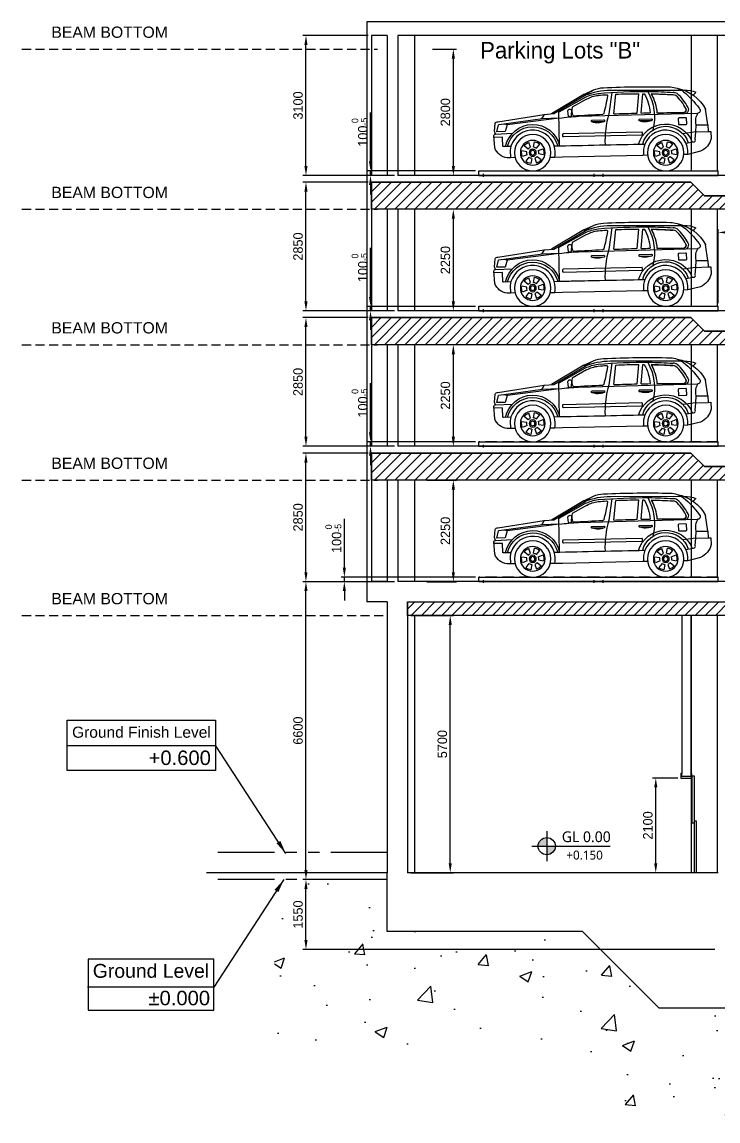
# Model space of a CAD drawing. Header units: millimetres. Extents: x -5 to 1510635, y -6 to 71285.
# Drawn here: x 95681 to 111096, y 13122 to 37472 of the extents above; entities that cross this region are included whole.
import ezdxf

# ---------------------------------------------------------------- set-up
doc = ezdxf.new("R2010")
doc.units = ezdxf.units.MM
doc.header["$LTSCALE"] = 1000
for name, pattern in [('CENTER', [2, 1.25, -0.25, 0.25, -0.25]), ('DASHED', [3, 2, -1]), ('HIDDEN', [0.375, 0.25, -0.125]), ('PHANTOM', [2.5, 1.25, -0.25, 0.25, -0.25, 0.25, -0.25])]:
    doc.linetypes.add(name, pattern=pattern)
for name, color, linetype in [('3', 3, 'Continuous'), ('A-SYM', 6, 'Continuous'), ('MP-1', 1, 'CENTER'), ('MP-2', 42, 'Continuous'), ('MP-4', 4, 'HIDDEN'), ('MP-5', 5, 'PHANTOM'), ('MP-7', 7, 'Continuous'), ('MP-8', 8, 'Continuous')]:
    doc.layers.add(name, color=color, linetype=linetype)
doc.styles.add('GHD', font='OUTLINE', dxfattribs={"bigfont": 'GHD'})
doc.styles.add('H', font='arial.ttf')
doc.styles.add('맑은고딕', font='malgun.ttf', dxfattribs={"height": 800})
doc.dimstyles.new('MPS2', dxfattribs={"dimscale": 100, "dimtxt": 3, "dimasz": 3, "dimexe": 1, "dimexo": 1, "dimgap": 1, "dimtad": 1, "dimzin": 12, "dimdsep": 46, "dimtxsty": 'Standard', "dimcen": 1, "dimclrd": 1, "dimclre": 1, "dimclrt": 7, "dimazin": 2, "dimtfac": 1, "dimtmove": 0, "dimatfit": 3, "dimfxl": 1, "dimarcsym": 0})
pattern_1 = [(45, (-816645.08, -299438.3), (-112.253202, 112.253202), [])]

# ---------------------------------------------------------------- blocks, each defined once
blk = doc.blocks.new('Door 2500-2up_2')
at = {"layer": 'MP-2'}
blk.add_lwpolyline([(-258151, -48910), (-258151, -48980), (-258351, -48980), (-258351, -48910), (-258371, -48910), (-258371, -49010), (-258131, -49010), (-258131, -48910), (-258151, -48910)], dxfattribs=at)
for points in [[(-258081, -50010), (-258121, -50010), (-258121, -48960), (-258081, -48960)], [(-258031, -51110), (-258071, -51110), (-258071, -49960), (-258031, -49960)]]:
    blk.add_lwpolyline(points, close=True, dxfattribs=at)
blk = doc.blocks.new('31231312')
at = {"layer": 'MP-1'}
for p, q in [((1253731, 253374), (1253731, 253312)), ((1256181, 253374), (1256181, 253312)), ((1256381, 253374), (1256381, 253312))]:
    blk.add_line(p, q, dxfattribs=at)
at = {"layer": 'MP-4'}
for p, q in [((1256281, 253436), (1253631, 253436)), ((1258931, 253436), (1256281, 253436))]:
    blk.add_line(p, q, dxfattribs=at)
at = {"layer": 'MP-7'}
for p, q in [((1253631, 253340), (1253631, 253440)), ((1253631, 253440), (1256281, 253440)), ((1253631, 253340), (1253631, 253440)), ((1253631, 253346), (1256281, 253346)), ((1253631, 253343), (1256281, 253343)), ((1253631, 253340), (1256281, 253340)), ((1256281, 253440), (1258931, 253440)), ((1256281, 253346), (1258931, 253346)), ((1256281, 253343), (1258931, 253343)), ((1256281, 253340), (1258931, 253340)), ((1258931, 253340), (1258931, 253440))]:
    blk.add_line(p, q, dxfattribs=at)
blk = doc.blocks.new('suv3')
at = {"layer": 'MP-2', "linetype": 'ByBlock', "lineweight": -2}
for p, q in [((116944, -43184, 0), (116726, -43084, 0)), ((115671, -43595, 0), (115639, -43167, 0)), ((115759, -43597, 0), (115724, -43167, 0)), ((116281, -43612, 0), (116237, -43179, 0)), ((116881, -43288, 0), (117199, -43467, 0)), ((114200, -43860, 0), (114246, -43510, 0)), ((117060, -43668, 0), (114417, -43595, 0)), ((117487, -43706, 0), (118642, -43854, 0)), ((114464, -44015, 0), (114454, -43861, 0)), ((114464, -44015, 0), (114749, -44054, 0)), ((118900, -44063, 0), (118525, -44044, 0)), ((118642, -43854, 0), (118712, -43839, 0)), ((118642, -43854, 0), (118689, -44007, 0)), ((118689, -44007, 0), (118873, -44011, 0)), ((118712, -43839, 0), (118833, -43853, 0)), ((118873, -44011, 0), (118833, -43853, 0)), ((115048, -44373, 0), (114975, -44284, 0)), ((115109, -44346, 0), (115091, -44232, 0)), ((115176, -44353, 0), (115217, -44245, 0)), ((117597, -44324, 0), (115590, -44282, 0)), ((117994, -44373, 0), (117921, -44284, 0)), ((118055, -44346, 0), (118037, -44232, 0)), ((118122, -44353, 0), (118163, -44245, 0)), ((114642, -44514, 0), (114728, -44516, 0)), ((115002, -44494, 0), (114888, -44513, 0)), ((115009, -44428, 0), (114901, -44387, 0)), ((115030, -44555, 0), (114940, -44628, 0)), ((115230, -44392, 0), (115320, -44319, 0)), ((115251, -44519, 0), (115359, -44561, 0)), ((115258, -44453, 0), (115372, -44434, 0)), ((115530, -44531, 0), (115641, -44533, 0)), ((117948, -44494, 0), (117834, -44513, 0)), ((117955, -44428, 0), (117847, -44387, 0)), ((117976, -44555, 0), (117886, -44628, 0)), ((118176, -44392, 0), (118266, -44319, 0)), ((118197, -44519, 0), (118305, -44561, 0)), ((118203, -44453, 0), (118318, -44434, 0)), ((115084, -44594, 0), (115043, -44703, 0)), ((115151, -44601, 0), (115169, -44715, 0)), ((115212, -44574, 0), (115285, -44663, 0)), ((117585, -44577, 0), (117686, -44579, 0)), ((118030, -44594, 0), (117989, -44703, 0)), ((118096, -44601, 0), (118115, -44715, 0)), ((118158, -44574, 0), (118231, -44663, 0)), ((118465, -44582, 0), (118570, -44585, 0))]:
    blk.add_line(p, q, dxfattribs=at)
at = {"layer": 'MP-2', "linetype": 'ByBlock', "lineweight": -2, "elevation": 0}
for points in [[(116510, -43034, 0.01836), (115021, -43018, 0.080137), (114874, -43045, 0.084902), (114737, -43123, 0.076385), (114392, -43489, 0.72501), (114417, -43595, -0.236485), (114460, -43854, -0.168268), (114446, -43860), (114200, -43860), (114193, -44005), (114127, -44004), (114124, -44157, 0.23594), (114359, -44443), (114642, -44514, -0.869001), (115590, -44282, -0.866595)], [(114779, -43093), (116356, -43096, -0.100483), (116925, -43209, -0.098935)], [(117597, -44324, -0.809313), (118574, -44415), (118570, -44585), (118640, -44586, 0.277383), (118917, -44369), (118934, -44091, 0.46696), (118900, -44063), (118921, -44000), (118907, -43824, 0.35293), (118845, -43788), (117820, -43624), (117604, -43608), (116913, -43202, 0.171351), (116510, -43034)], [(114635, -43472, -0.094188), (114875, -43164, -0.12407), (114966, -43138, -0.12407)], [(114682, -43497, -0.092772), (114906, -43208, -0.115271), (114968, -43191, -82.989729)], [(116322, -43139), (116393, -43615, -0.075864), (116474, -44300)], [(117480, -44320), (117496, -43581, 0.276942), (117489, -43569), (116907, -43241)], [(117199, -43467, -0.243717), (117178, -43656, 1.818359)], [(117220, -43522), (117224, -43652, 0.383303), (117252, -43679, 0.240471), (117283, -43664), (117296, -43552, 0.732078), (117220, -43522, 0.79772)], [(114682, -44263), (114515, -44235, -0.509828), (114474, -44177), (114464, -44015), (114193, -44005)], [(118558, -44336), (118724, -44340, 0.414214), (118738, -44327), (118742, -44143, -0.414214), (118755, -44130), (118931, -44134)]]:
    blk.add_lwpolyline(points, format="xyb", dxfattribs=at)
at = {"layer": 'MP-2', "elevation": 0}
blk.add_lwpolyline([(114682, -43497, -0.092772), (114906, -43208, -0.115271), (114968, -43191), (115453, -43170, 0.106947), (115323, -43589), (114853, -43586), (114731, -43586, -0.559116), (114682, -43497, 0.266086)], format="xyb", dxfattribs=at)
at = {"layer": 'MP-2', "linetype": 'ByBlock', "lineweight": -2, "elevation": 0}
for points in [[(116913, -43202), (116944, -43184), (117657, -43612)], [(117487, -43706), (117858, -43722), (118712, -43839)], [(117820, -43624), (117882, -43725)]]:
    blk.add_lwpolyline(points, dxfattribs=at)
for points in [[(114685, -43700), (114834, -43704, -0.414214), (114852, -43723), (114849, -43833, -0.414214), (114830, -43851), (114682, -43848, -0.414214), (114664, -43829), (114666, -43718, -0.414214)], [(115444, -43764), (115708, -43770, 0.414214), (115721, -43757), (115721, -43743, 0.414214), (115708, -43730), (115445, -43724, 0.414214), (115431, -43737), (115431, -43750, 0.414214)], [(116496, -43787), (116760, -43793, 0.414214), (116773, -43780), (116774, -43767, 0.414214), (116761, -43753), (116497, -43747, 0.414214), (116483, -43760), (116483, -43774, 0.414214)], [(115662, -44018), (117398, -44057, -0.414214), (117416, -44076), (117415, -44100, -0.414214), (117396, -44118), (115661, -44079, -0.414214), (115643, -44060), (115643, -44036, -0.414214)], [(115590, -44282, -0.119938), (115623, -44513, 0.436161), (115641, -44533), (117419, -44573), (117585, -44577, -0.128137), (117597, -44324, 0.000172)]]:
    blk.add_lwpolyline(points, format="xyb", close=True, dxfattribs=at)
at = {"layer": 'MP-2', "linetype": 'ByBlock', "lineweight": -2}
for centre, radius in [((115130, -44474, 0), 404), ((118076, -44474, 0), 404), ((115130, -44474, 0), 273), ((118076, -44474, 0), 273), ((115130, -44474, 0), 79.9), ((115130, -44474, 0), 50.8), ((118076, -44474, 0), 79.9), ((118076, -44474, 0), 50.8)]:
    blk.add_circle(centre, radius, dxfattribs=at)
for centre, radius, start, end in [((115052, -43942, 0), 914, 101.1752, 151.8013), ((114695, -43685, 0), 597, 87.313, 112.9815), ((115467, -42224, 0), 1358, 222.2253, 225.8404), ((115728, -54879, 0), 11766, 91.1141, 93.7235), ((115715, -54558, 0), 11392, 91.3181, 93.7601), ((116357, -43679, 0), 1038, 150.7125, 174.9845), ((116531, -43683, 0), 1151, 150.4869, 194.2615), ((116391, -43647, 0), 918, 148.4555, 176.4844), ((115530, -56471, 0), 13356, 85.2855, 90.1301), ((115715, -54558, 0), 11392, 90.3801, 90.5395), ((115715, -54558, 0), 11392, 87.374, 89.9546), ((116440, -43208, 0), 18.5, 86.3426, 187.9256), ((119632, -42764, 0), 3241, 187.9256, 195.0977), ((115715, -54558, 0), 11392, 85.432, 86.3426), ((116550, -43861, 0), 662, 59.9877, 83.7307), ((116459, -44268, 0), 1120, 66.3981, 81.3416), ((114259, -43515, 0), 13.2, 151.6533, 171.8368), ((114739, -43515, 0), 112, 156.5039, 224.5451), ((114734, -43526, 0), 59.9, 150.1993, 267.0403), ((114853, -82389, 0), 38803, 89.3055, 90.1794), ((115584, -43410, 0), 381, 248.4342, 288.9886), ((114853, -82389, 0), 38803, 88.791, 89.0823), ((114853, -82389, 0), 38803, 87.8902, 88.662), ((116636, -43433, 0), 381, 248.4342, 288.9886), ((116521, -43603, 0), 18.5, 195.0977, 267.5373), ((114853, -82389, 0), 38803, 86.5638, 87.5373), ((116830, -48659, 0), 4997, 82.454, 87.3724), ((115130, -44474, 0), 634, 17.3149, 158.3578), ((115131, -44415, 0), 526, 14.6055, 162.2153), ((118075, -44457, 0), 611, 11.1429, 167.1992), ((118076, -44474, 0), 576, 13.632, 164.8345), ((115130, -44474, 0), 245, 99.1937, 129.1937), ((115130, -44474, 0), 245, 39.1937, 69.1937), ((118076, -44474, 0), 245, 99.1937, 129.1937), ((118076, -44474, 0), 245, 39.1937, 69.1937), ((115130, -44474, 0), 245, 159.1937, 189.1937), ((115130, -44474, 0), 129, 159.1937, 189.1937), ((115130, -44474, 0), 129, 219.1937, 249.1937), ((115130, -44474, 0), 129, 99.1937, 129.1937), ((115130, -44474, 0), 129, 39.1937, 69.1937), ((115130, -44474, 0), 129, 339.1937, 9.1937), ((115130, -44474, 0), 245, 339.1937, 9.1937), ((118076, -44474, 0), 245, 159.1937, 189.1937), ((118076, -44474, 0), 129, 159.1937, 189.1937), ((118076, -44474, 0), 129, 219.1937, 249.1937), ((118076, -44474, 0), 129, 99.1937, 129.1937), ((118076, -44474, 0), 129, 39.1937, 69.1937), ((118076, -44474, 0), 129, 339.1937, 9.1937), ((118076, -44474, 0), 245, 339.1937, 9.1937), ((115130, -44474, 0), 245, 219.1937, 249.1937), ((115130, -44474, 0), 129, 279.1937, 309.1937), ((115130, -44474, 0), 245, 279.1937, 309.1937), ((118076, -44474, 0), 245, 219.1937, 249.1937), ((118076, -44474, 0), 129, 279.1937, 309.1937), ((118076, -44474, 0), 245, 279.1937, 309.1937)]:
    blk.add_arc(centre, radius, start, end, dxfattribs=at)
blk = doc.blocks.new('*D611')
at = {"layer": 'DEFPOINTS', "color": 0, "linetype": 'ByBlock', "transparency": 16777216}
for p in [(101970, 18472), (103771, 18472, 0), (111096, 16922, 0)]:
    blk.add_point(p, dxfattribs=at)
at = {"layer": 'MP-8', "color": 1, "linetype": 'ByBlock', "lineweight": -2, "transparency": 16777216}
for p, q in [((103701, 18472), (101900, 18472)), ((101970, 17132), (101970, 18262)), ((111026, 16922), (101900, 16922))]:
    blk.add_line(p, q, dxfattribs=at)
at = {"layer": 'MP-8', "color": 1, "linetype": 'ByBlock', "transparency": 16777216}
for points in [[(101935, 18262), (102005, 18262), (101970, 18472)], [(101935, 17132), (102005, 17132), (101970, 16922)]]:
    blk.add_solid(points, dxfattribs=at)
at = {"layer": 'MP-8', "color": 7, "linetype": 'ByBlock', "transparency": 16777216, "insert": (101795, 17697), "char_height": 210, "attachment_point": 5, "rotation": 90}
blk.add_mtext('1550', dxfattribs=at)
blk = doc.blocks.new('*D612')
at = {"layer": 'DEFPOINTS', "color": 0, "linetype": 'ByBlock', "transparency": 16777216}
for p in [(101970, 25072), (103321, 25072), (103771, 18472, 0)]:
    blk.add_point(p, dxfattribs=at)
at = {"layer": 'MP-8', "color": 1, "linetype": 'ByBlock', "lineweight": -2, "transparency": 16777216}
for p, q in [((103251, 25072), (101900, 25072)), ((101970, 18682), (101970, 24862)), ((103701, 18472), (101900, 18472))]:
    blk.add_line(p, q, dxfattribs=at)
at = {"layer": 'MP-8', "color": 1, "linetype": 'ByBlock', "transparency": 16777216}
for points in [[(101935, 24862), (102005, 24862), (101970, 25072)], [(101935, 18682), (102005, 18682), (101970, 18472)]]:
    blk.add_solid(points, dxfattribs=at)
at = {"layer": 'MP-8', "color": 7, "linetype": 'ByBlock', "transparency": 16777216, "insert": (101795, 21772), "char_height": 210, "attachment_point": 5, "rotation": 90}
blk.add_mtext('6600', dxfattribs=at)
blk = doc.blocks.new('*D613')
at = {"layer": 'DEFPOINTS', "color": 0, "linetype": 'ByBlock', "transparency": 16777216}
for p in [(101970, 27922), (103421, 27922, 0), (104001, 25072, 0)]:
    blk.add_point(p, dxfattribs=at)
at = {"layer": 'MP-8', "color": 1, "linetype": 'ByBlock', "lineweight": -2, "transparency": 16777216}
for p, q in [((103351, 27922), (101900, 27922)), ((101970, 25282), (101970, 27712)), ((103931, 25072), (101900, 25072))]:
    blk.add_line(p, q, dxfattribs=at)
at = {"layer": 'MP-8', "color": 1, "linetype": 'ByBlock', "transparency": 16777216}
for points in [[(101935, 27712), (102005, 27712), (101970, 27922)], [(101935, 25282), (102005, 25282), (101970, 25072)]]:
    blk.add_solid(points, dxfattribs=at)
at = {"layer": 'MP-8', "color": 7, "linetype": 'ByBlock', "transparency": 16777216, "insert": (101795, 26497), "char_height": 210, "attachment_point": 5, "rotation": 90}
blk.add_mtext('2850', dxfattribs=at)
blk = doc.blocks.new('*D614')
at = {"layer": 'DEFPOINTS', "color": 0, "linetype": 'ByBlock', "transparency": 16777216}
for p in [(101970, 30922), (103421, 30922), (104001, 28072, 0)]:
    blk.add_point(p, dxfattribs=at)
at = {"layer": 'MP-8', "color": 1, "linetype": 'ByBlock', "lineweight": -2, "transparency": 16777216}
for p, q in [((103351, 30922), (101900, 30922)), ((101970, 28282), (101970, 30712)), ((103931, 28072), (101900, 28072))]:
    blk.add_line(p, q, dxfattribs=at)
at = {"layer": 'MP-8', "color": 1, "linetype": 'ByBlock', "transparency": 16777216}
for points in [[(101935, 30712), (102005, 30712), (101970, 30922)], [(101935, 28282), (102005, 28282), (101970, 28072)]]:
    blk.add_solid(points, dxfattribs=at)
at = {"layer": 'MP-8', "color": 7, "linetype": 'ByBlock', "transparency": 16777216, "insert": (101795, 29497), "char_height": 210, "attachment_point": 5, "rotation": 90}
blk.add_mtext('2850', dxfattribs=at)
blk = doc.blocks.new('*D615')
at = {"layer": 'DEFPOINTS', "color": 0, "linetype": 'ByBlock', "transparency": 16777216}
for p in [(101970, 33922), (103421, 33922, 0), (104001, 31072, 0)]:
    blk.add_point(p, dxfattribs=at)
at = {"layer": 'MP-8', "color": 1, "linetype": 'ByBlock', "lineweight": -2, "transparency": 16777216}
for p, q in [((103351, 33922), (101900, 33922)), ((101970, 31282), (101970, 33712)), ((103931, 31072), (101900, 31072))]:
    blk.add_line(p, q, dxfattribs=at)
at = {"layer": 'MP-8', "color": 1, "linetype": 'ByBlock', "transparency": 16777216}
for points in [[(101935, 33712), (102005, 33712), (101970, 33922)], [(101935, 31282), (102005, 31282), (101970, 31072)]]:
    blk.add_solid(points, dxfattribs=at)
at = {"layer": 'MP-8', "color": 7, "linetype": 'ByBlock', "transparency": 16777216, "insert": (101795, 32497), "char_height": 210, "attachment_point": 5, "rotation": 90}
blk.add_mtext('2850', dxfattribs=at)
blk = doc.blocks.new('*D617')
at = {"layer": 'DEFPOINTS', "color": 0, "linetype": 'ByBlock', "transparency": 16777216}
for p in [(101970, 37172), (103421, 37172), (104001, 34072, 0)]:
    blk.add_point(p, dxfattribs=at)
at = {"layer": 'MP-8', "color": 1, "linetype": 'ByBlock', "lineweight": -2, "transparency": 16777216}
for p, q in [((103351, 37172), (101900, 37172)), ((101970, 34282), (101970, 36962)), ((103931, 34072), (101900, 34072))]:
    blk.add_line(p, q, dxfattribs=at)
at = {"layer": 'MP-8', "color": 1, "linetype": 'ByBlock', "transparency": 16777216}
for points in [[(101935, 36962), (102005, 36962), (101970, 37172)], [(101935, 34282), (102005, 34282), (101970, 34072)]]:
    blk.add_solid(points, dxfattribs=at)
at = {"layer": 'MP-8', "color": 7, "linetype": 'ByBlock', "transparency": 16777216, "insert": (101795, 35622), "char_height": 210, "attachment_point": 5, "rotation": 90}
blk.add_mtext('3100', dxfattribs=at)
blk = doc.blocks.new('*D618')
at = {"layer": 'DEFPOINTS', "color": 0, "linetype": 'ByBlock', "transparency": 16777216}
for p in [(104221, 24322, 0), (105165, 24322), (104221, 18622, 0)]:
    blk.add_point(p, dxfattribs=at)
at = {"layer": 'MP-8', "color": 1, "linetype": 'ByBlock', "lineweight": -2, "transparency": 16777216}
for p, q in [((104291, 24322), (105235, 24322)), ((105165, 18832), (105165, 24112)), ((104291, 18622), (105235, 18622))]:
    blk.add_line(p, q, dxfattribs=at)
at = {"layer": 'MP-8', "color": 1, "linetype": 'ByBlock', "transparency": 16777216}
for points in [[(105130, 24112), (105200, 24112), (105165, 24322)], [(105130, 18832), (105200, 18832), (105165, 18622)]]:
    blk.add_solid(points, dxfattribs=at)
at = {"layer": 'MP-8', "color": 7, "linetype": 'ByBlock', "transparency": 16777216, "insert": (104990, 21472), "char_height": 210, "attachment_point": 5, "rotation": 90}
blk.add_mtext('5700', dxfattribs=at)
blk = doc.blocks.new('*D591')
at = {"layer": 'DEFPOINTS', "color": 0, "linetype": 'ByBlock', "transparency": 16777216}
for p in [(104575, 27322, 0), (105234, 27322), (104575, 25072, 0)]:
    blk.add_point(p, dxfattribs=at)
at = {"layer": 'MP-8', "color": 1, "linetype": 'ByBlock', "lineweight": -2, "transparency": 16777216}
for p, q in [((104645, 27322), (105304, 27322)), ((105234, 25282), (105234, 27112)), ((104645, 25072), (105304, 25072))]:
    blk.add_line(p, q, dxfattribs=at)
at = {"layer": 'MP-8', "color": 1, "linetype": 'ByBlock', "transparency": 16777216}
for points in [[(105199, 27112), (105269, 27112), (105234, 27322)], [(105199, 25282), (105269, 25282), (105234, 25072)]]:
    blk.add_solid(points, dxfattribs=at)
at = {"layer": 'MP-8', "color": 7, "linetype": 'ByBlock', "transparency": 16777216, "insert": (105059, 26197), "char_height": 210, "attachment_point": 5, "rotation": 90}
blk.add_mtext('2250', dxfattribs=at)
blk = doc.blocks.new('*D592')
at = {"layer": 'DEFPOINTS', "color": 0, "linetype": 'ByBlock', "transparency": 16777216}
for p in [(105234, 30322, 0), (105234, 30322), (105234, 28072, 0)]:
    blk.add_point(p, dxfattribs=at)
at = {"layer": 'MP-8', "color": 1, "linetype": 'ByBlock', "lineweight": -2, "transparency": 16777216}
blk.add_line((105234, 28282), (105234, 30112), dxfattribs=at)
at = {"layer": 'MP-8', "color": 1, "linetype": 'ByBlock', "transparency": 16777216}
for points in [[(105199, 30112), (105269, 30112), (105234, 30322)], [(105199, 28282), (105269, 28282), (105234, 28072)]]:
    blk.add_solid(points, dxfattribs=at)
at = {"layer": 'MP-8', "color": 7, "linetype": 'ByBlock', "transparency": 16777216, "insert": (105059, 29197), "char_height": 210, "attachment_point": 5, "rotation": 90}
blk.add_mtext('2250', dxfattribs=at)
blk = doc.blocks.new('*D593')
at = {"layer": 'DEFPOINTS', "color": 0, "linetype": 'ByBlock', "transparency": 16777216}
for p in [(105234, 33322, 0), (105234, 33322), (105234, 31072, 0)]:
    blk.add_point(p, dxfattribs=at)
at = {"layer": 'MP-8', "color": 1, "linetype": 'ByBlock', "lineweight": -2, "transparency": 16777216}
blk.add_line((105234, 31282), (105234, 33112), dxfattribs=at)
at = {"layer": 'MP-8', "color": 1, "linetype": 'ByBlock', "transparency": 16777216}
for points in [[(105199, 33112), (105269, 33112), (105234, 33322)], [(105199, 31282), (105269, 31282), (105234, 31072)]]:
    blk.add_solid(points, dxfattribs=at)
at = {"layer": 'MP-8', "color": 7, "linetype": 'ByBlock', "transparency": 16777216, "insert": (105059, 32197), "char_height": 210, "attachment_point": 5, "rotation": 90}
blk.add_mtext('2250', dxfattribs=at)
blk = doc.blocks.new('*D594')
at = {"layer": 'DEFPOINTS', "color": 0, "linetype": 'ByBlock', "transparency": 16777216}
for p in [(104706, 36872), (105234, 36872), (105234, 34072)]:
    blk.add_point(p, dxfattribs=at)
at = {"layer": 'MP-8', "color": 1, "linetype": 'ByBlock', "lineweight": -2, "transparency": 16777216}
for p, q in [((104776, 36872), (105304, 36872)), ((105234, 34282), (105234, 36662))]:
    blk.add_line(p, q, dxfattribs=at)
at = {"layer": 'MP-8', "color": 1, "linetype": 'ByBlock', "transparency": 16777216}
for points in [[(105199, 36662), (105269, 36662), (105234, 36872)], [(105199, 34282), (105269, 34282), (105234, 34072)]]:
    blk.add_solid(points, dxfattribs=at)
at = {"layer": 'MP-8', "color": 7, "linetype": 'ByBlock', "transparency": 16777216, "insert": (105059, 35472), "char_height": 210, "attachment_point": 5, "rotation": 90}
blk.add_mtext('2800', dxfattribs=at)
blk = doc.blocks.new('*D619')
at = {"layer": 'DEFPOINTS', "color": 0, "linetype": 'ByBlock', "transparency": 16777216}
for p in [(102820, 25172), (105796, 25172), (103421, 25072)]:
    blk.add_point(p, dxfattribs=at)
at = {"layer": 'MP-8', "color": 1, "linetype": 'ByBlock', "lineweight": -2, "transparency": 16777216}
for p, q in [((102820, 25382), (102820, 26467)), ((105726, 25172), (102750, 25172)), ((102820, 25072), (102820, 25172)), ((103351, 25072), (102750, 25072)), ((102820, 24862), (102820, 24652))]:
    blk.add_line(p, q, dxfattribs=at)
at = {"layer": 'MP-8', "color": 1, "linetype": 'ByBlock', "transparency": 16777216}
for points in [[(102785, 25382), (102855, 25382), (102820, 25172)], [(102785, 24862), (102855, 24862), (102820, 25072)]]:
    blk.add_solid(points, dxfattribs=at)
at = {"layer": 'MP-8', "color": 7, "linetype": 'ByBlock', "transparency": 16777216, "insert": (102578, 26030), "char_height": 210, "attachment_point": 5, "rotation": 90}
blk.add_mtext('100{\\H147.000000;\\S 0^ -5;}', dxfattribs=at)
blk = doc.blocks.new('*D620')
at = {"layer": 'DEFPOINTS', "color": 0, "linetype": 'ByBlock', "transparency": 16777216}
for p in [(103400, 28172), (104001, 28072, 0), (105796, 28172, 0)]:
    blk.add_point(p, dxfattribs=at)
at = {"layer": 'MP-8', "color": 1, "linetype": 'ByBlock', "lineweight": -2, "transparency": 16777216}
for p, q in [((103400, 28382), (103400, 29467)), ((105726, 28172), (103330, 28172)), ((103931, 28072), (103330, 28072)), ((103400, 28072), (103400, 28172)), ((103400, 27862), (103400, 27652))]:
    blk.add_line(p, q, dxfattribs=at)
at = {"layer": 'MP-8', "color": 1, "linetype": 'ByBlock', "transparency": 16777216}
for points in [[(103365, 28382), (103435, 28382), (103400, 28172)], [(103365, 27862), (103435, 27862), (103400, 28072)]]:
    blk.add_solid(points, dxfattribs=at)
at = {"layer": 'MP-8', "color": 7, "linetype": 'ByBlock', "transparency": 16777216, "insert": (103159, 29030), "char_height": 210, "attachment_point": 5, "rotation": 90}
blk.add_mtext('100{\\H147.000000;\\S 0^ -5;}', dxfattribs=at)
blk = doc.blocks.new('*D621')
at = {"layer": 'DEFPOINTS', "color": 0, "linetype": 'ByBlock', "transparency": 16777216}
for p in [(103400, 31172), (105796, 31172, 0), (104001, 31072, 0)]:
    blk.add_point(p, dxfattribs=at)
at = {"layer": 'MP-8', "color": 1, "linetype": 'ByBlock', "lineweight": -2, "transparency": 16777216}
for p, q in [((103400, 31382), (103400, 32467)), ((105726, 31172), (103330, 31172)), ((103400, 31072), (103400, 31172)), ((103931, 31072), (103330, 31072)), ((103400, 30862), (103400, 30652))]:
    blk.add_line(p, q, dxfattribs=at)
at = {"layer": 'MP-8', "color": 1, "linetype": 'ByBlock', "transparency": 16777216}
for points in [[(103365, 31382), (103435, 31382), (103400, 31172)], [(103365, 30862), (103435, 30862), (103400, 31072)]]:
    blk.add_solid(points, dxfattribs=at)
at = {"layer": 'MP-8', "color": 7, "linetype": 'ByBlock', "transparency": 16777216, "insert": (103159, 32030), "char_height": 210, "attachment_point": 5, "rotation": 90}
blk.add_mtext('100{\\H147.000000;\\S 0^ -5;}', dxfattribs=at)
blk = doc.blocks.new('*D622')
at = {"layer": 'DEFPOINTS', "color": 0, "linetype": 'ByBlock', "transparency": 16777216}
for p in [(103400, 34172), (105796, 34172), (104001, 34072, 0)]:
    blk.add_point(p, dxfattribs=at)
at = {"layer": 'MP-8', "color": 1, "linetype": 'ByBlock', "lineweight": -2, "transparency": 16777216}
for p, q in [((103400, 34382), (103400, 35467)), ((105726, 34172), (103330, 34172)), ((103400, 34072), (103400, 34172)), ((103931, 34072), (103330, 34072)), ((103400, 33862), (103400, 33652))]:
    blk.add_line(p, q, dxfattribs=at)
at = {"layer": 'MP-8', "color": 1, "linetype": 'ByBlock', "transparency": 16777216}
for points in [[(103365, 34382), (103435, 34382), (103400, 34172)], [(103365, 33862), (103435, 33862), (103400, 34072)]]:
    blk.add_solid(points, dxfattribs=at)
at = {"layer": 'MP-8', "color": 7, "linetype": 'ByBlock', "transparency": 16777216, "insert": (103159, 35030), "char_height": 210, "attachment_point": 5, "rotation": 90}
blk.add_mtext('100{\\H147.000000;\\S 0^ -5;}', dxfattribs=at)
blk = doc.blocks.new('1223333333')
at = {"layer": 'A-SYM'}
h = blk.add_hatch(color=256, dxfattribs=at)
h.paths.add_polyline_path([(-984, 0), (-984, 96, 0.414214), (-1080, 0)])
h.paths.add_polyline_path([(-888, 0), (-984, 0), (-984, -96, 0.414214)])
blk.add_line((-984, 168), (-984, -168), dxfattribs=at)
blk.add_lwpolyline([(-1152, 0), (-298, 0), (-277, 0)], dxfattribs=at)
blk.add_circle((-984, 0), 96, dxfattribs=at)
blk = doc.blocks.new('*D603')
at = {"layer": 'DEFPOINTS', "color": 0, "linetype": 'ByBlock', "transparency": 16777216}
for p in [(109717, 20722), (110275, 20722, 0), (110501, 18622, 0)]:
    blk.add_point(p, dxfattribs=at)
at = {"layer": 'MP-8', "color": 1, "linetype": 'ByBlock', "lineweight": -2, "transparency": 16777216}
for p, q in [((110205, 20722), (109647, 20722)), ((109717, 18832), (109717, 20512)), ((110431, 18622), (109647, 18622))]:
    blk.add_line(p, q, dxfattribs=at)
at = {"layer": 'MP-8', "color": 1, "linetype": 'ByBlock', "transparency": 16777216}
for points in [[(109682, 20512), (109752, 20512), (109717, 20722)], [(109682, 18832), (109752, 18832), (109717, 18622)]]:
    blk.add_solid(points, dxfattribs=at)
at = {"layer": 'MP-8', "color": 7, "linetype": 'ByBlock', "transparency": 16777216, "insert": (109542, 19672), "char_height": 210, "attachment_point": 5, "rotation": 90}
blk.add_mtext('2100', dxfattribs=at)
blk = doc.blocks.new('*D616')
at = {"layer": 'DEFPOINTS', "color": 0, "linetype": 'ByBlock', "transparency": 16777216}
for p in [(116496, 32810), (111096, 31172, 0), (116496, 31172, 0)]:
    blk.add_point(p, dxfattribs=at)
at = {"layer": 'MP-8', "color": 1, "linetype": 'ByBlock', "lineweight": -2, "transparency": 16777216}
for p, q in [((111096, 31242), (111096, 32880)), ((116496, 31242), (116496, 32880)), ((111306, 32810), (116286, 32810))]:
    blk.add_line(p, q, dxfattribs=at)
at = {"layer": 'MP-8', "color": 1, "linetype": 'ByBlock', "transparency": 16777216}
for points in [[(111306, 32845), (111306, 32775), (111096, 32810)], [(116286, 32845), (116286, 32775), (116496, 32810)]]:
    blk.add_solid(points, dxfattribs=at)
at = {"layer": 'MP-8', "color": 7, "linetype": 'ByBlock', "transparency": 16777216, "insert": (113796, 32995), "char_height": 210, "attachment_point": 5}
blk.add_mtext('5400{\\H0.46667x;\\S+10^ -0;}', dxfattribs=at)

msp = doc.modelspace()

# ---------------------------------------------------------------- hatches: boundary and pattern name
at = {"layer": 'MP-8', "linetype": 'ByBlock'}
h = msp.add_hatch(dxfattribs=at)
h.set_pattern_fill('ANSI31', color=256, scale=50, style=0)
h.set_pattern_definition([(45, (-816645.08, -293438.3), (-112.253202, 112.253202), [])])
edge = h.paths.add_edge_path()
edge.add_line((133030.805, 33922.359), (133030.805, 33322.359))
edge.add_line((133030.805, 33322.359), (103420.747, 33322.359))
edge.add_line((103420.747, 33322.359), (103420.747, 33922.359))
edge.add_line((103420.747, 33922.359), (110495.36, 33922.359))
edge.add_line((110495.36, 33922.359), (110795.36, 33622.359))
edge.add_line((110795.36, 33622.359), (116795.654, 33622.359))
edge.add_line((116795.654, 33622.359), (117095.36, 33922.359))
edge.add_line((117095.36, 33922.359), (133030.805, 33922.359))
edge.add_line((133030.805, 33922.359), (133030.805, 33322.359))
h = msp.add_hatch(dxfattribs=at)
h.set_pattern_fill('ANSI31', color=256, scale=50, style=0)
h.set_pattern_definition([(45, (-816645.08, -296438.3), (-112.253202, 112.253202), [])])
edge = h.paths.add_edge_path()
edge.add_line((133030.805, 30922.359), (133030.805, 30322.359))
edge.add_line((133030.805, 30322.359), (103420.747, 30322.359))
edge.add_line((103420.747, 30322.359), (103420.747, 30922.359))
edge.add_line((103420.747, 30922.359), (110495.36, 30922.359))
edge.add_line((110495.36, 30922.359), (110795.36, 30622.359))
edge.add_line((110795.36, 30622.359), (116795.654, 30622.359))
edge.add_line((116795.654, 30622.359), (117095.36, 30922.359))
edge.add_line((117095.36, 30922.359), (133030.805, 30922.359))
edge.add_line((133030.805, 30922.359), (133030.805, 30322.359))
h = msp.add_hatch(dxfattribs=at)
h.set_pattern_fill('ANSI31', color=256, scale=50, style=0)
h.set_pattern_definition(pattern_1)
edge = h.paths.add_edge_path()
edge.add_line((133030.805, 27922.359), (133030.805, 27322.359))
edge.add_line((133030.805, 27322.359), (103420.747, 27322.359))
edge.add_line((103420.747, 27322.359), (103420.747, 27922.359))
edge.add_line((103420.747, 27922.359), (110495.36, 27922.359))
edge.add_line((110495.36, 27922.359), (110795.36, 27622.359))
edge.add_line((110795.36, 27622.359), (116795.654, 27622.359))
edge.add_line((116795.654, 27622.359), (117095.36, 27922.359))
edge.add_line((117095.36, 27922.359), (133030.805, 27922.359))
edge.add_line((133030.805, 27922.359), (133030.805, 27322.359))
h = msp.add_hatch(dxfattribs=at)
h.set_pattern_fill('ANSI31', color=256, scale=50, style=0)
h.set_pattern_definition(pattern_1)
edge = h.paths.add_edge_path()
edge.add_line((132810.496, 24922.359), (132810.496, 24322.359))
edge.add_line((132810.496, 24322.359), (104220.747, 24322.359))
edge.add_line((104220.747, 24322.359), (104220.747, 24622.359))
edge.add_line((104220.747, 24622.359), (117295.36, 24622.359))
edge.add_line((117295.36, 24622.359), (117295.36, 24922.359))
edge.add_line((117295.36, 24922.359), (132810.496, 24922.359))
edge.add_line((132810.496, 24922.359), (132810.496, 24322.359))
h = msp.add_hatch(dxfattribs=at)
h.set_pattern_fill('AR-CONC', color=256, scale=15, style=0)
h.set_pattern_definition([(50, (-815277.2, -179151), (2732.77, -239.0863), [285.75, -3143.25]), (355, (-815277.2, -179151), (-528.642, 2865.85), [228.6, -2514.6]), (100.451, (-815049.5, -179171), (2204.1375, 2626.75), [242.85, -2671.35]), (46.1842, (-815277.2, -178389), (4066.186, -630.635), [428.625, -4714.875]), (96.6356, (-814938.4, -178441.6), (3561.064, 3711.383), [364.275, -4007.025]), (351.184, (-815277.2, -178389), (3561.07, 3711.377), [342.9, -3771.9]), (21, (-814896.2, -178579.5), (2274.223, -1533.983), [285.75, -3143.25]), (326, (-814896.2, -178579.5), (927.0304, 2762.8195), [228.6, -2514.6]), (71.4514, (-814706.7, -178707.4), (3201.2474, 1228.843), [242.85, -2671.35]), (37.5, (-815277.2, -179151), (46.329, 1268.3256), [0, -2484.12, 0, -2552.7, 0, -2524.125]), (7.5, (-815277.2, -179151), (1002.295, 1502.7086), [0, -1455.42, 0, -2426.97, 0, -962.025]), (327.5, (-816126.9, -179151), (2033.8589, -85.9312), [0, -952.5, 0, -2971.8, 0, -3943.35]), (317.5, (-816507.9, -179151), (2221.9377, 381.3974), [0, -1238.25, 0, -1973.58, 0, -2800.35])])
h.paths.add_polyline_path([(135760.496, 18472.359), (133260.496, 18472.359), (133260.496, 17322.359), (119495.36, 17322.359), (117795.36, 15622.359), (109795.36, 15622.359), (108095.36, 17322.359), (103770.747, 17322.359), (103770.747, 18472.359), (101270.747, 18472.359), (101270.747, 14822.359), (107059.826, 14822.359), (108759.826, 13122.359), (118830.893, 13122.359), (120530.893, 14822.359), (135760.496, 14822.359)])

# ---------------------------------------------------------------- linework, layer by layer
at = {"layer": 'MP-4', "linetype": 'ByBlock', "elevation": 0}
for points in [[(96678.402, 22003.399), (99964.624, 22003.399), (99964.624, 20886.503), (96678.402, 20886.503)], [(99929.599, 16706.929), (97149.817, 16706.929), (97149.817, 15580.636), (99929.599, 15580.636)]]:
    msp.add_lwpolyline(points, close=True, dxfattribs=at)
at = {"layer": 'MP-5'}
for p, q in [((103770.747, 19072.359, 0), (99770.747, 19072.359, 0)), ((103770.747, 18472.359, 0), (99770.747, 18472.359, 0))]:
    msp.add_line(p, q, dxfattribs=at)
at = {"layer": 'MP-8', "linetype": 'ByBlock'}
for p, q in [((133260.496, 37472.359, 0), (103320.747, 37472.359, 0)), ((103320.747, 37472.359), (103320.747, 25072.359)), ((103771.057, 37172.359, 0), (103420.747, 37172.359, 0)), ((103420.747, 37172.359), (103420.747, 34072.359)), ((103771.057, 37172.359, 0), (103771.057, 34072.359, 0)), ((133030.805, 37172.359, 0), (104001.175, 37172.359, 0)), ((104001.175, 37172.359, 0), (104001.175, 34072.359, 0)), ((103771.057, 34072.359, 0), (103420.747, 34072.359, 0)), ((110495.36, 33922.359, 0), (103420.747, 33922.359, 0)), ((103420.747, 33922.359), (103420.747, 31072.359)), ((111295.654, 34072.359, 0), (104001.175, 34072.359, 0)), ((110795.36, 33622.359, 0), (110495.36, 33922.359, 0)), ((116795.654, 33622.359, 0), (110795.36, 33622.359, 0)), ((103771.057, 33322.359, 0), (103771.057, 31072.359, 0)), ((104001.175, 33322.359, 0), (104001.175, 31072.359, 0)), ((103771.057, 31072.359, 0), (103420.747, 31072.359, 0)), ((111295.654, 31072.359, 0), (104001.175, 31072.359, 0)), ((110495.36, 30922.359, 0), (103420.747, 30922.359, 0)), ((103420.747, 30922.359), (103420.747, 28072.359)), ((110795.36, 30622.359, 0), (110495.36, 30922.359, 0)), ((116795.654, 30622.359, 0), (110795.36, 30622.359, 0)), ((103771.057, 30322.359, 0), (103771.057, 28072.359, 0)), ((104001.175, 30322.359, 0), (104001.175, 28072.359, 0)), ((103771.057, 28072.359, 0), (103420.747, 28072.359, 0)), ((111295.654, 28072.359, 0), (104001.175, 28072.359, 0)), ((110495.36, 27922.359, 0), (103420.747, 27922.359, 0)), ((103420.747, 27922.359), (103420.747, 25072.359)), ((110795.36, 27622.359, 0), (110495.36, 27922.359, 0)), ((116795.654, 27622.359, 0), (110795.36, 27622.359, 0)), ((103771.057, 27322.359, 0), (103771.057, 25072.359, 0)), ((104001.175, 27322.359, 0), (104001.175, 25072.359, 0)), ((103320.747, 25072.359), (103320.747, 24622.359)), ((103771.057, 25072.359, 0), (103420.747, 25072.359, 0)), ((111295.654, 25072.359, 0), (104001.175, 25072.359, 0)), ((103770.747, 24622.359, 0), (103320.747, 24622.359, 0)), ((103770.747, 24622.359, 0), (103770.747, 18622.359)), ((104220.747, 24622.359, 0), (110295.36, 24622.359, 0)), ((104220.747, 24622.359, 0), (104220.747, 18622.359, 0)), ((110495.36, 24622.359, 0), (117095.36, 24622.359)), ((110295.36, 24322.359, 0), (110295.36, 20822.359, 0)), ((110495.36, 24322.359, 0), (110495.36, 20822.359, 0)), ((103770.747, 18622.359, 0), (99770.747, 18622.359, 0)), ((103770.747, 17322.359, 0), (103770.747, 18622.359, 0)), ((111095.654, 18622.359, 0), (104220.747, 18622.359, 0)), ((109795.36, 15622.359, 0), (108095.36, 17322.359, 0))]:
    msp.add_line(p, q, dxfattribs=at)
at = {"layer": 'MP-8', "color": 3, "linetype": 'HIDDEN', "ltscale": 2000}
for p, q in [((104370.747, 37172.359), (104370.747, 34072.359)), ((110500.654, 37172.359, 0), (110500.654, 34172.359, 0)), ((111075.654, 37172.359), (111075.654, 34172.359)), ((104370.747, 33322.359), (104370.747, 31072.359)), ((110500.654, 33322.359, 0), (110500.654, 31172.359, 0)), ((111075.654, 33322.359, 0), (111075.654, 31172.359, 0)), ((104370.747, 30322.359), (104370.747, 28072.359)), ((110500.654, 30322.359, 0), (110500.654, 28172.359, 0)), ((111075.654, 30322.359, 0), (111075.654, 28172.359, 0)), ((104370.747, 27322.359), (104370.747, 25072.359)), ((110500.654, 27322.359, 0), (110500.654, 25172.359, 0)), ((111075.654, 27322.359, 0), (111075.654, 25172.359, 0)), ((104370.747, 24322.359, 0), (104370.747, 18622.359, 0)), ((110500.654, 24322.359, 0), (110500.654, 18622.359, 0)), ((111075.654, 24322.359, 0), (111075.654, 18622.359, 0))]:
    msp.add_line(p, q, dxfattribs=at)
at = {"layer": 'MP-8', "color": 2, "linetype": 'DASHED', "ltscale": 0.1}
for p, q in [((95680.799, 36872.359, 0), (103551.366, 36872.359)), ((95680.799, 33322.359, 0), (103551.366, 33322.359)), ((95680.799, 30322.359, 0), (103551.366, 30322.359)), ((95680.799, 27322.359, 0), (103551.366, 27322.359, 0)), ((95680.799, 24322.359, 0), (103770.747, 24322.359, 0))]:
    msp.add_line(p, q, dxfattribs=at)
at = {"layer": 'MP-8', "linetype": 'ByBlock', "elevation": 0}
for points in [[(133030.805, 33922.359), (133030.805, 33322.359), (103420.747, 33322.359), (103420.747, 33922.359), (110495.36, 33922.359), (110795.36, 33622.359), (116795.654, 33622.359), (117095.36, 33922.359), (133030.805, 33922.359), (133030.805, 33322.359)], [(133030.805, 30922.359), (133030.805, 30322.359), (103420.747, 30322.359), (103420.747, 30922.359), (110495.36, 30922.359), (110795.36, 30622.359), (116795.654, 30622.359), (117095.36, 30922.359), (133030.805, 30922.359), (133030.805, 30322.359)], [(133030.805, 27922.359), (133030.805, 27322.359), (103420.747, 27322.359), (103420.747, 27922.359), (110495.36, 27922.359), (110795.36, 27622.359), (116795.654, 27622.359), (117095.36, 27922.359), (133030.805, 27922.359), (133030.805, 27322.359)], [(132810.496, 24922.359), (132810.496, 24322.359), (104220.747, 24322.359), (104220.747, 24622.359), (117295.36, 24622.359), (117295.36, 24922.359), (132810.496, 24922.359), (132810.496, 24322.359)], [(133260.496, 18472.359), (133260.496, 17322.359), (119495.36, 17322.359), (117795.36, 15622.359), (109795.36, 15622.359), (108095.36, 17322.359), (103770.747, 17322.359), (103770.747, 18472.359)], [(108095.36, 17322.359), (103770.747, 17322.359)], [(117795.36, 15622.359), (109795.36, 15622.359)]]:
    msp.add_lwpolyline(points, dxfattribs=at)

# ---------------------------------------------------------------- block references
at = {"linetype": 'ByBlock'}
msp.add_blockref('Door 2500-2up_2', (368646.564, 69732.051, 0), dxfattribs=at)
at = {"layer": 'MP-4', "linetype": 'ByBlock'}
for p in [(-1147834.862, -219267.202), (-1147834.862, -222267.202, 0), (-1147834.862, -225267.202, 0), (-1147834.862, -228267.202)]:
    msp.add_blockref('31231312', p, dxfattribs=at)
at = {"layer": 'MP-4', "linetype": 'ByBlock', "xscale": 1.984499999962281, "yscale": 1.984499999962281, "zscale": 1.984499999962281}
msp.add_blockref('1223333333', (109255.489, 19212.458), dxfattribs=at)
at = {"layer": 'MP-8', "xscale": -1}
for p in [(225067.266, 79050.009, 0), (225067.266, 76050.009, 0), (225067.266, 73050.009, 0), (225067.266, 70050.009, 0)]:
    msp.add_blockref('suv3', p, dxfattribs=at)

# ---------------------------------------------------------------- texts
at = {"linetype": 'ByBlock', "char_height": 250, "width": 3120, "attachment_point": 1, "style": 'H'}
for insert in [(96330.799, 37371.219), (96330.799, 33821.219, 0), (96330.799, 30821.219, 0), (96330.799, 27821.219, 0), (96330.799, 24821.219, 0)]:
    msp.add_mtext('BEAM BOTTOM', dxfattribs=dict(at, insert=insert))
at = {"layer": '3', "style": 'GHD'}
msp.add_text('Parking Lots "B"', height=367.5, dxfattribs=at).set_placement((105826.574, 36662.827, 0))
at = {"layer": 'A-SYM', "style": '맑은고딕'}
msp.add_text('GL 0.00', height=238.14, dxfattribs=at).set_placement((107636.137, 19301.525))
at = {"layer": 'A-SYM', "color": 2, "style": '맑은고딕'}
msp.add_text('+0.150', height=198.45, dxfattribs=at).set_placement((107736.667, 18915.089))
at = {"layer": 'MP-7', "linetype": 'ByBlock', "style": 'H'}
for s, insert, char_height, width, attachment_point in [('Ground Finish{\\fArial|b0|i0|c238|p34; Level}', (96790.314, 21610.745, 0), 245.76, 3211.6758, 7), ('+{\\fArial|b0|i0|c238|p34;0.}6{\\fArial|b0|i0|c238|p34;00}', (98484.539, 21005.666, 0), 320, 2683.40813, 7), ('Ground Level', (99824.72, 16602.677, 0), 307.2, 2576.07181, 3), ('{\\fArial|b0|i0|c238|p34;%%P0.000}', (99845.846, 16007.817, 0), 320, 2683.40813, 3)]:
    msp.add_mtext(s, dxfattribs=dict(at, insert=insert, char_height=char_height, width=width, attachment_point=attachment_point))

# ---------------------------------------------------------------- dimensions: what is measured, and where the dimension line sits
at = {"layer": 'MP-8', "linetype": 'ByBlock'}
for base, p1, p2, override, picture, middle in [((101970.329, 37172.359), (104001.175, 34072.359, 0), (103420.747, 37172.359), {"dimscale": 70}, '*D617', (101795.329, 35622.359)), ((103400.111, 34172.359), (104001.175, 34072.359, 0), (105795.654, 34172.359), {"dimscale": 70, "dimtol": 1, "dimtm": 5, "dimtfac": 0.7, "dimtdec": 0}, '*D622', (103158.611, 35029.859)), ((101970.329, 33922.359), (104001.175, 31072.359, 0), (103420.747, 33922.359, 0), {"dimscale": 70}, '*D615', (101795.329, 32497.359)), ((105233.638, 33322.359), (105233.638, 31072.359, 0), (105233.638, 33322.359, 0), {"dimscale": 70}, '*D593', (105058.638, 32197.359)), ((103400.111, 31172.359), (104001.175, 31072.359, 0), (105795.654, 31172.359, 0), {"dimscale": 70, "dimtol": 1, "dimtm": 5, "dimtfac": 0.7, "dimtdec": 0}, '*D621', (103158.611, 32029.859)), ((101970.329, 30922.359), (104001.175, 28072.359, 0), (103420.747, 30922.359), {"dimscale": 70}, '*D614', (101795.329, 29497.359)), ((105233.638, 30322.359), (105233.638, 28072.359, 0), (105233.638, 30322.359, 0), {"dimscale": 70}, '*D592', (105058.638, 29197.359)), ((103400.111, 28172.359), (104001.175, 28072.359, 0), (105795.654, 28172.359, 0), {"dimscale": 70, "dimtol": 1, "dimtm": 5, "dimtfac": 0.7, "dimtdec": 0}, '*D620', (103158.611, 29029.859)), ((101970.329, 27922.359), (104001.175, 25072.359, 0), (103420.747, 27922.359, 0), {"dimscale": 70}, '*D613', (101795.329, 26497.359)), ((105233.638, 27322.359), (104575.358, 25072.359, 0), (104575.358, 27322.359, 0), {"dimscale": 70}, '*D591', (105058.638, 26197.359)), ((102819.684, 25172.359), (103420.747, 25072.359), (105795.654, 25172.359), {"dimscale": 70, "dimtol": 1, "dimtm": 5, "dimtfac": 0.7, "dimtdec": 0}, '*D619', (102578.184, 26029.859)), ((101970.329, 25072.359), (103770.747, 18472.359, 0), (103320.747, 25072.359), {"dimscale": 70}, '*D612', (101795.329, 21772.359)), ((105165.223, 24322.359), (104220.747, 18622.359, 0), (104220.747, 24322.359, 0), {"dimscale": 70}, '*D618', (104990.223, 21472.359)), ((109716.933, 20722.359), (110500.654, 18622.359, 0), (110275.36, 20722.359, 0), {"dimscale": 70}, '*D603', (109541.933, 19672.359)), ((101970.329, 18472.359), (111095.654, 16922.359, 0), (103770.747, 18472.359, 0), {"dimscale": 70}, '*D611', (101795.329, 17697.359))]:
    dim = msp.add_linear_dim(base=base, p1=p1, p2=p2, angle=90, dimstyle='MPS2', override=override, dxfattribs=at)
    dim.commit()
    dim.dimension.update_dxf_attribs({"geometry": picture, "text_midpoint": middle})
dim = msp.add_linear_dim(base=(105233.638, 36872.359), p1=(105233.638, 34072.359), p2=(104705.976, 36872.359), angle=90, dimstyle='MPS2', override={"dimscale": 70}, dxfattribs=at)
dim.commit()
dim.dimension.update_dxf_attribs({"geometry": '*D594', "text_midpoint": (105233.638, 35472.359), "dimtype": 160})
dim = msp.add_linear_dim(base=(116495.654, 32810.289), p1=(111095.654, 31172.359, 0), p2=(116495.654, 31172.359, 0), text='<>{\\H0.46667x;\\S+10^ -0;}', dimstyle='MPS2', override={"dimscale": 70}, dxfattribs=at)
dim.commit()
dim.dimension.update_dxf_attribs({"geometry": '*D616', "text_midpoint": (113795.654, 32994.623)})

# ---------------------------------------------------------------- leaders
for points in [[(101523.99, 19050.138, 0), (99973.583, 21433.996, 0), (96678.402, 21433.996, 0)], [(101480.007, 18471.863, 0), (99929.599, 16088.005, 0), (97131.607, 16088.005, 0)]]:
    msp.add_leader(points, dimstyle='MPS2', override={"dimgap": 1, "dimtad": 0}, dxfattribs=at)

doc.saveas('drawing.dxf')
